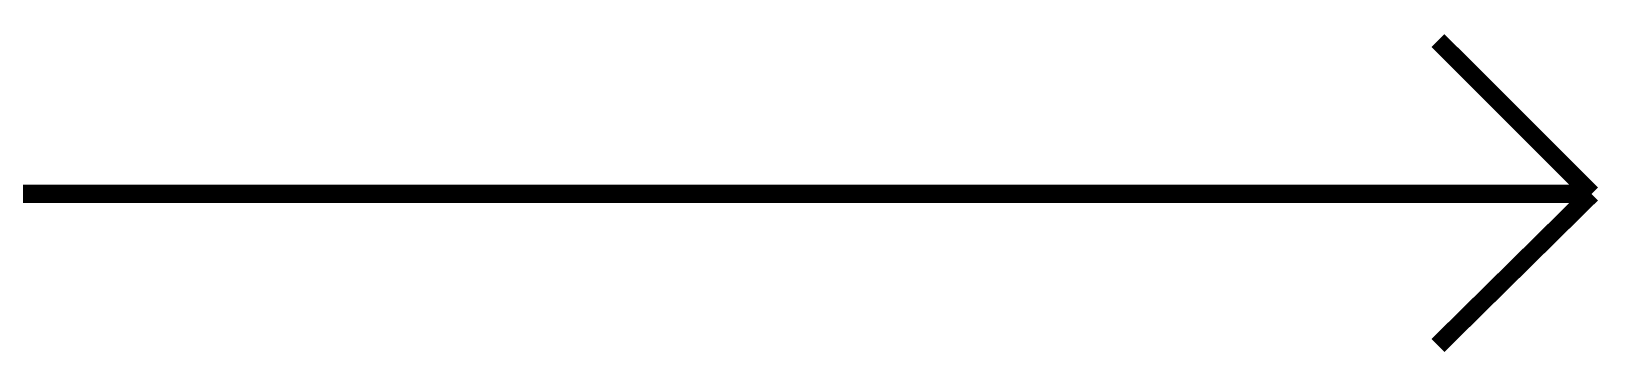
# Model space of a CAD drawing. Extents: x 260 to 1101, y 70 to 664.
# Drawn here: x 930.94 to 956.64, y 519.14 to 524.45 of the extents above; entities that cross this region are included whole.
import ezdxf

# ---------------------------------------------------------------- set-up
doc = ezdxf.new("R2010")
doc.units = 0
doc.header["$MEASUREMENT"] = 0
doc.layers.add('Sheet', color=255, linetype='CONTINUOUS')

msp = doc.modelspace()

# ---------------------------------------------------------------- linework, layer by layer
at = {"layer": 'Sheet', "const_width": 0.3}
for points in [[(956.491, 521.78), (953.975, 524.296)], [(906.49, 521.78), (919.006, 521.78), (919.006, 521.78), (946.491, 521.78)], [(948.975, 521.78), (946.491, 521.78)], [(956.491, 521.78), (948.975, 521.78)], [(956.491, 521.78), (953.975, 519.295)]]:
    msp.add_lwpolyline(points, dxfattribs=at)

doc.saveas('drawing.dxf')
